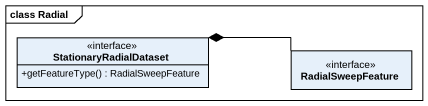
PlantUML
@startuml
mainframe class Radial
hide circle
hide empty members
skinparam classAttributeIconSize 0
interface StationaryRadialDataset {
  +getFeatureType() : RadialSweepFeature
}
interface RadialSweepFeature
StationaryRadialDataset *-right- RadialSweepFeature
@enduml
